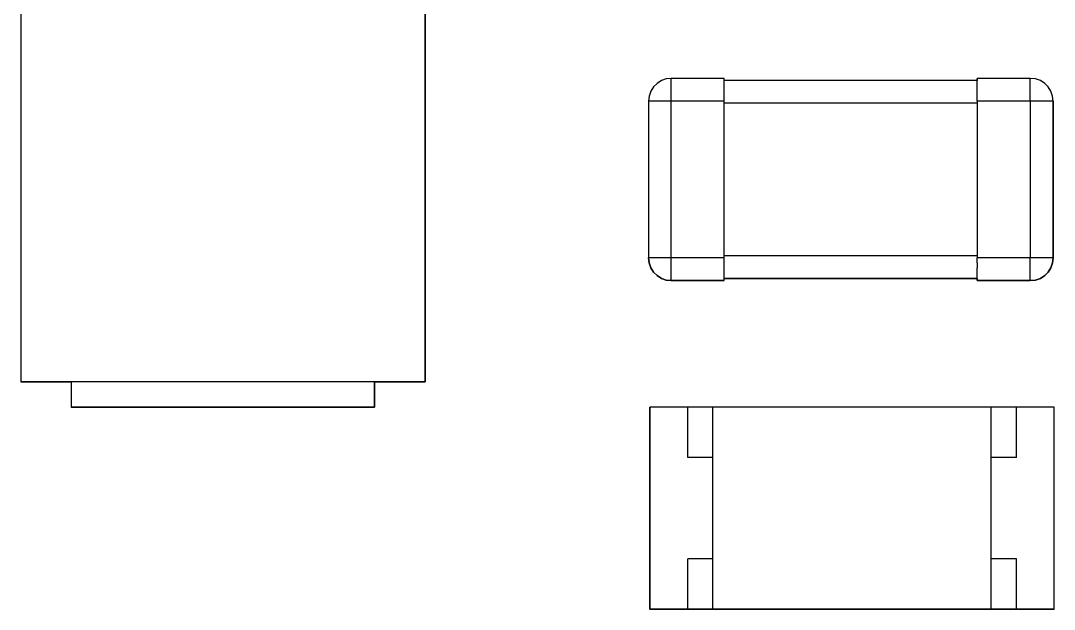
# Model space of a CAD drawing. Header units: inches. Extents: x 5 to 589, y -420 to -5.
# Drawn here: x 430.42 to 438.6, y -131.85 to -127.19 of the extents above; entities that cross this region are included whole.
import ezdxf

# ---------------------------------------------------------------- set-up
doc = ezdxf.new("R2010")
doc.units = ezdxf.units.IN
doc.header["$MEASUREMENT"] = 0

msp = doc.modelspace()

# ---------------------------------------------------------------- linework, layer by layer
at = {"color": 7, "true_color": 0xffffff}
for p, q in [((430.4245, -125.4472), (430.4245, -130.0472)), ((430.4245, -125.4472), (430.4245, -130.0472)), ((433.6245, -130.0472), (433.6245, -125.4472)), ((433.6245, -125.4472), (433.6245, -130.0472)), ((435.4583, -127.6874), (435.4303, -127.7154)), ((435.4583, -127.6874), (435.4303, -127.7154)), ((435.4923, -127.6654), (435.4583, -127.6874)), ((435.4923, -127.6654), (435.4583, -127.6874)), ((435.5303, -127.6514), (435.4923, -127.6654)), ((435.5303, -127.6514), (435.4923, -127.6654)), ((435.5703, -127.6474), (435.5303, -127.6514)), ((435.5703, -127.6474), (435.5303, -127.6514)), ((435.9903, -127.6474), (435.5703, -127.6474)), ((435.9903, -127.6474), (435.5703, -127.6474)), ((435.5703, -127.6514), (435.5703, -127.6474)), ((435.5703, -127.6654), (435.5703, -127.6514)), ((435.5703, -127.6874), (435.5703, -127.6654)), ((435.5703, -127.7154), (435.5703, -127.6874)), ((435.9903, -127.6634), (435.9903, -127.6474)), ((435.9903, -127.6514), (435.9903, -127.6474)), ((435.9903, -127.6654), (435.9903, -127.6514)), ((437.9903, -127.6634), (435.9903, -127.6634)), ((437.9903, -127.6634), (435.9903, -127.6634)), ((435.9903, -127.6874), (435.9903, -127.6654)), ((435.9903, -127.7154), (435.9903, -127.6874)), ((438.4103, -127.6474), (437.9903, -127.6474)), ((437.9903, -127.6474), (437.9903, -127.6634)), ((437.9903, -127.6514), (437.9903, -127.6474)), ((438.4103, -127.6474), (437.9903, -127.6474)), ((437.9903, -127.6654), (437.9903, -127.6514)), ((437.9903, -127.6874), (437.9903, -127.6654)), ((437.9903, -127.7154), (437.9903, -127.6874)), ((438.4523, -127.6514), (438.4103, -127.6474)), ((438.4523, -127.6514), (438.4103, -127.6474)), ((438.4103, -127.6514), (438.4103, -127.6474)), ((438.4103, -127.6654), (438.4103, -127.6514)), ((438.4103, -127.6874), (438.4103, -127.6654)), ((438.4103, -127.7154), (438.4103, -127.6874)), ((438.4903, -127.6654), (438.4523, -127.6514)), ((438.4903, -127.6654), (438.4523, -127.6514)), ((438.5243, -127.6874), (438.4903, -127.6654)), ((438.5243, -127.6874), (438.4903, -127.6654)), ((438.5523, -127.7154), (438.5243, -127.6874)), ((438.5523, -127.7154), (438.5243, -127.6874)), ((435.3963, -127.7874), (435.3903, -127.8274)), ((435.3963, -127.7874), (435.3903, -127.8274)), ((435.4083, -127.7494), (435.3963, -127.7874)), ((435.4083, -127.7494), (435.3963, -127.7874)), ((435.4303, -127.7154), (435.4083, -127.7494)), ((435.4303, -127.7154), (435.4083, -127.7494)), ((435.5703, -127.7494), (435.5703, -127.7154)), ((435.5703, -127.7874), (435.5703, -127.7494)), ((435.5703, -127.8274), (435.5703, -127.7874)), ((435.9903, -127.7494), (435.9903, -127.7154)), ((435.9903, -127.7874), (435.9903, -127.7494)), ((435.9903, -127.8274), (435.9903, -127.7874)), ((437.9903, -127.7494), (437.9903, -127.7154)), ((437.9903, -127.7874), (437.9903, -127.7494)), ((437.9903, -127.8274), (437.9903, -127.7874)), ((438.4103, -127.7494), (438.4103, -127.7154)), ((438.4103, -127.7874), (438.4103, -127.7494)), ((438.4103, -127.8274), (438.4103, -127.7874)), ((438.5743, -127.7494), (438.5523, -127.7154)), ((438.5743, -127.7494), (438.5523, -127.7154)), ((438.5863, -127.7874), (438.5743, -127.7494)), ((438.5863, -127.7874), (438.5743, -127.7494)), ((438.5903, -127.8274), (438.5863, -127.7874)), ((438.5903, -127.8274), (438.5863, -127.7874)), ((435.3903, -127.8274), (435.3903, -129.0674)), ((435.3903, -127.8274), (435.3903, -129.0674)), ((435.3963, -127.8274), (435.3903, -127.8274)), ((435.4083, -127.8274), (435.3963, -127.8274)), ((435.4303, -127.8274), (435.4083, -127.8274)), ((435.4583, -127.8274), (435.4303, -127.8274)), ((435.4923, -127.8274), (435.4583, -127.8274)), ((435.5303, -127.8274), (435.4923, -127.8274)), ((435.5703, -127.8274), (435.5303, -127.8274)), ((435.5703, -129.0674), (435.5703, -127.8274)), ((435.9903, -127.8274), (435.5703, -127.8274)), ((435.9903, -129.0674), (435.9903, -127.8274)), ((437.9903, -127.8434), (435.9903, -127.8434)), ((437.9903, -127.8274), (437.9903, -129.0674)), ((438.4103, -127.8274), (437.9903, -127.8274)), ((438.4103, -127.8274), (438.4103, -129.0674)), ((438.4523, -127.8274), (438.4103, -127.8274)), ((438.4903, -127.8274), (438.4523, -127.8274)), ((438.5243, -127.8274), (438.4903, -127.8274)), ((438.5523, -127.8274), (438.5243, -127.8274)), ((438.5743, -127.8274), (438.5523, -127.8274)), ((438.5863, -127.8274), (438.5743, -127.8274)), ((438.5903, -127.8274), (438.5863, -127.8274)), ((438.5903, -129.0674), (438.5903, -127.8274)), ((438.5903, -127.8274), (438.5903, -129.0674)), ((435.3903, -129.0674), (435.3963, -129.1074)), ((435.3963, -129.1074), (435.3903, -129.0674)), ((435.3963, -129.0674), (435.3903, -129.0674)), ((435.4083, -129.0674), (435.3963, -129.0674)), ((435.4303, -129.0674), (435.4083, -129.0674)), ((435.4583, -129.0674), (435.4303, -129.0674)), ((435.4923, -129.0674), (435.4583, -129.0674)), ((435.5303, -129.0674), (435.4923, -129.0674)), ((435.5703, -129.0674), (435.5303, -129.0674)), ((435.5703, -129.1074), (435.5703, -129.0674)), ((435.9903, -129.0674), (435.5703, -129.0674)), ((437.9903, -129.0514), (435.9903, -129.0514)), ((435.9903, -129.1074), (435.9903, -129.0674)), ((437.9903, -129.1074), (437.9903, -129.0674)), ((438.4103, -129.0674), (437.9903, -129.0674)), ((438.4103, -129.1074), (438.4103, -129.0674)), ((438.4523, -129.0674), (438.4103, -129.0674)), ((438.4903, -129.0674), (438.4523, -129.0674)), ((438.5243, -129.0674), (438.4903, -129.0674)), ((438.5523, -129.0674), (438.5243, -129.0674)), ((438.5743, -129.0674), (438.5523, -129.0674)), ((438.5863, -129.0674), (438.5743, -129.0674)), ((438.5863, -129.1074), (438.5903, -129.0674)), ((438.5903, -129.0674), (438.5863, -129.1074)), ((438.5903, -129.0674), (438.5863, -129.0674)), ((435.3963, -129.1074), (435.4083, -129.1454)), ((435.4083, -129.1454), (435.3963, -129.1074)), ((435.4083, -129.1454), (435.4303, -129.1794)), ((435.4303, -129.1794), (435.4083, -129.1454)), ((435.4303, -129.1794), (435.4583, -129.2074)), ((435.4583, -129.2074), (435.4303, -129.1794)), ((435.5703, -129.1454), (435.5703, -129.1074)), ((435.5703, -129.1794), (435.5703, -129.1454)), ((435.5703, -129.2074), (435.5703, -129.1794)), ((435.9903, -129.1454), (435.9903, -129.1074)), ((435.9903, -129.1794), (435.9903, -129.1454)), ((435.9903, -129.2074), (435.9903, -129.1794)), ((437.9903, -129.1074), (437.9903, -129.1454)), ((437.9903, -129.1794), (437.9903, -129.1454)), ((437.9903, -129.2074), (437.9903, -129.1794)), ((438.4103, -129.1454), (438.4103, -129.1074)), ((438.4103, -129.1794), (438.4103, -129.1454)), ((438.4103, -129.2074), (438.4103, -129.1794)), ((438.5243, -129.2074), (438.5523, -129.1794)), ((438.5523, -129.1794), (438.5243, -129.2074)), ((438.5523, -129.1794), (438.5743, -129.1454)), ((438.5743, -129.1454), (438.5523, -129.1794)), ((438.5743, -129.1454), (438.5863, -129.1074)), ((438.5863, -129.1074), (438.5743, -129.1454)), ((435.4583, -129.2074), (435.4923, -129.2294)), ((435.4923, -129.2294), (435.4583, -129.2074)), ((435.4923, -129.2294), (435.5303, -129.2434)), ((435.5303, -129.2434), (435.4923, -129.2294)), ((435.5303, -129.2434), (435.5703, -129.2474)), ((435.5703, -129.2474), (435.5303, -129.2434)), ((435.5703, -129.2294), (435.5703, -129.2074)), ((435.5703, -129.2434), (435.5703, -129.2294)), ((435.5703, -129.2474), (435.5703, -129.2434)), ((435.5703, -129.2474), (435.9903, -129.2474)), ((435.9903, -129.2474), (435.5703, -129.2474)), ((435.9903, -129.2294), (435.9903, -129.2074)), ((435.9903, -129.2434), (435.9903, -129.2294)), ((435.9903, -129.2474), (435.9903, -129.2314)), ((435.9903, -129.2314), (437.9903, -129.2314)), ((437.9903, -129.2314), (435.9903, -129.2314)), ((435.9903, -129.2474), (435.9903, -129.2434)), ((437.9903, -129.2294), (437.9903, -129.2074)), ((437.9903, -129.2434), (437.9903, -129.2294)), ((437.9903, -129.2314), (437.9903, -129.2474)), ((437.9903, -129.2474), (437.9903, -129.2434)), ((437.9903, -129.2474), (438.4103, -129.2474)), ((438.4103, -129.2474), (437.9903, -129.2474)), ((438.4103, -129.2294), (438.4103, -129.2074)), ((438.4103, -129.2434), (438.4103, -129.2294)), ((438.4103, -129.2474), (438.4523, -129.2434)), ((438.4523, -129.2434), (438.4103, -129.2474)), ((438.4103, -129.2474), (438.4103, -129.2434)), ((438.4523, -129.2434), (438.4903, -129.2294)), ((438.4903, -129.2294), (438.4523, -129.2434)), ((438.4903, -129.2294), (438.5243, -129.2074)), ((438.5243, -129.2074), (438.4903, -129.2294)), ((430.4245, -130.0472), (430.8245, -130.0472)), ((433.6245, -130.0472), (430.4245, -130.0472)), ((430.8245, -130.0472), (430.8245, -130.2472)), ((430.8245, -130.0472), (430.8245, -130.2472)), ((433.2245, -130.2472), (433.2245, -130.0472)), ((433.2245, -130.0472), (433.6245, -130.0472)), ((433.2245, -130.0472), (433.2245, -130.2472)), ((430.8245, -130.2472), (433.2245, -130.2472)), ((433.2245, -130.2472), (430.8245, -130.2472)), ((435.7007, -130.2472), (435.4007, -130.2472)), ((435.4007, -130.2472), (435.4007, -131.8472)), ((435.4007, -131.8472), (435.4007, -130.2472)), ((435.7007, -130.2472), (435.4007, -130.2472)), ((435.9007, -130.2472), (435.7007, -130.2472)), ((438.3007, -130.2472), (435.7007, -130.2472)), ((435.7007, -130.6472), (435.7007, -130.2472)), ((438.1007, -130.2472), (435.9007, -130.2472)), ((438.1007, -130.2472), (435.9007, -130.2472)), ((435.9007, -131.8472), (435.9007, -130.2472)), ((438.3007, -130.2472), (438.1007, -130.2472)), ((438.1007, -131.8472), (438.1007, -130.2472)), ((438.6007, -130.2472), (438.3007, -130.2472)), ((438.3007, -130.6472), (438.3007, -130.2472)), ((438.6007, -130.2472), (438.3007, -130.2472)), ((438.6007, -131.8472), (438.6007, -130.2472)), ((438.6007, -131.8472), (438.6007, -130.2472)), ((435.9007, -130.6472), (435.7007, -130.6472)), ((435.9007, -131.4472), (435.9007, -130.6472)), ((438.1007, -131.4472), (438.1007, -130.6472)), ((438.3007, -130.6472), (438.1007, -130.6472)), ((435.9007, -131.4472), (435.7007, -131.4472)), ((435.7007, -131.8472), (435.7007, -131.4472)), ((438.3007, -131.4472), (438.1007, -131.4472)), ((438.3007, -131.8472), (438.3007, -131.4472)), ((435.4007, -131.8472), (435.7007, -131.8472)), ((435.7007, -131.8472), (435.4007, -131.8472)), ((435.7007, -131.8472), (435.9007, -131.8472)), ((438.3007, -131.8472), (435.7007, -131.8472)), ((435.9007, -131.8472), (438.1007, -131.8472)), ((438.1007, -131.8472), (435.9007, -131.8472)), ((438.1007, -131.8472), (438.3007, -131.8472)), ((438.3007, -131.8472), (438.6007, -131.8472)), ((438.6007, -131.8472), (438.3007, -131.8472))]:
    msp.add_line(p, q, dxfattribs=at)
at = {"color": 18, "true_color": 0x000000}
for p, q in [((430.4245, -125.4472), (430.4245, -130.0472)), ((430.4245, -125.4472), (430.4245, -130.0472)), ((433.6245, -130.0472), (433.6245, -125.4472)), ((433.6245, -125.4472), (433.6245, -130.0472)), ((435.4583, -127.6874), (435.4303, -127.7154)), ((435.4583, -127.6874), (435.4303, -127.7154)), ((435.4923, -127.6654), (435.4583, -127.6874)), ((435.4923, -127.6654), (435.4583, -127.6874)), ((435.5303, -127.6514), (435.4923, -127.6654)), ((435.5303, -127.6514), (435.4923, -127.6654)), ((435.5703, -127.6474), (435.5303, -127.6514)), ((435.5703, -127.6474), (435.5303, -127.6514)), ((435.9903, -127.6474), (435.5703, -127.6474)), ((435.9903, -127.6474), (435.5703, -127.6474)), ((435.5703, -127.6514), (435.5703, -127.6474)), ((435.5703, -127.6654), (435.5703, -127.6514)), ((435.5703, -127.6874), (435.5703, -127.6654)), ((435.5703, -127.7154), (435.5703, -127.6874)), ((435.9903, -127.6634), (435.9903, -127.6474)), ((435.9903, -127.6514), (435.9903, -127.6474)), ((435.9903, -127.6654), (435.9903, -127.6514)), ((437.9903, -127.6634), (435.9903, -127.6634)), ((437.9903, -127.6634), (435.9903, -127.6634)), ((435.9903, -127.6874), (435.9903, -127.6654)), ((435.9903, -127.7154), (435.9903, -127.6874)), ((438.4103, -127.6474), (437.9903, -127.6474)), ((437.9903, -127.6474), (437.9903, -127.6634)), ((437.9903, -127.6514), (437.9903, -127.6474)), ((438.4103, -127.6474), (437.9903, -127.6474)), ((437.9903, -127.6654), (437.9903, -127.6514)), ((437.9903, -127.6874), (437.9903, -127.6654)), ((437.9903, -127.7154), (437.9903, -127.6874)), ((438.4523, -127.6514), (438.4103, -127.6474)), ((438.4523, -127.6514), (438.4103, -127.6474)), ((438.4103, -127.6514), (438.4103, -127.6474)), ((438.4103, -127.6654), (438.4103, -127.6514)), ((438.4103, -127.6874), (438.4103, -127.6654)), ((438.4103, -127.7154), (438.4103, -127.6874)), ((438.4903, -127.6654), (438.4523, -127.6514)), ((438.4903, -127.6654), (438.4523, -127.6514)), ((438.5243, -127.6874), (438.4903, -127.6654)), ((438.5243, -127.6874), (438.4903, -127.6654)), ((438.5523, -127.7154), (438.5243, -127.6874)), ((438.5523, -127.7154), (438.5243, -127.6874)), ((435.3963, -127.7874), (435.3903, -127.8274)), ((435.3963, -127.7874), (435.3903, -127.8274)), ((435.4083, -127.7494), (435.3963, -127.7874)), ((435.4083, -127.7494), (435.3963, -127.7874)), ((435.4303, -127.7154), (435.4083, -127.7494)), ((435.4303, -127.7154), (435.4083, -127.7494)), ((435.5703, -127.7494), (435.5703, -127.7154)), ((435.5703, -127.7874), (435.5703, -127.7494)), ((435.5703, -127.8274), (435.5703, -127.7874)), ((435.9903, -127.7494), (435.9903, -127.7154)), ((435.9903, -127.7874), (435.9903, -127.7494)), ((435.9903, -127.8274), (435.9903, -127.7874)), ((437.9903, -127.7494), (437.9903, -127.7154)), ((437.9903, -127.7874), (437.9903, -127.7494)), ((437.9903, -127.8274), (437.9903, -127.7874)), ((438.4103, -127.7494), (438.4103, -127.7154)), ((438.4103, -127.7874), (438.4103, -127.7494)), ((438.4103, -127.8274), (438.4103, -127.7874)), ((438.5743, -127.7494), (438.5523, -127.7154)), ((438.5743, -127.7494), (438.5523, -127.7154)), ((438.5863, -127.7874), (438.5743, -127.7494)), ((438.5863, -127.7874), (438.5743, -127.7494)), ((438.5903, -127.8274), (438.5863, -127.7874)), ((438.5903, -127.8274), (438.5863, -127.7874)), ((435.3903, -127.8274), (435.3903, -129.0674)), ((435.3903, -127.8274), (435.3903, -129.0674)), ((435.3963, -127.8274), (435.3903, -127.8274)), ((435.4083, -127.8274), (435.3963, -127.8274)), ((435.4303, -127.8274), (435.4083, -127.8274)), ((435.4583, -127.8274), (435.4303, -127.8274)), ((435.4923, -127.8274), (435.4583, -127.8274)), ((435.5303, -127.8274), (435.4923, -127.8274)), ((435.5703, -127.8274), (435.5303, -127.8274)), ((435.5703, -129.0674), (435.5703, -127.8274)), ((435.9903, -127.8274), (435.5703, -127.8274)), ((435.9903, -129.0674), (435.9903, -127.8274)), ((437.9903, -127.8434), (435.9903, -127.8434)), ((437.9903, -127.8274), (437.9903, -129.0674)), ((438.4103, -127.8274), (437.9903, -127.8274)), ((438.4103, -127.8274), (438.4103, -129.0674)), ((438.4523, -127.8274), (438.4103, -127.8274)), ((438.4903, -127.8274), (438.4523, -127.8274)), ((438.5243, -127.8274), (438.4903, -127.8274)), ((438.5523, -127.8274), (438.5243, -127.8274)), ((438.5743, -127.8274), (438.5523, -127.8274)), ((438.5863, -127.8274), (438.5743, -127.8274)), ((438.5903, -127.8274), (438.5863, -127.8274)), ((438.5903, -129.0674), (438.5903, -127.8274)), ((438.5903, -127.8274), (438.5903, -129.0674)), ((435.3903, -129.0674), (435.3963, -129.1074)), ((435.3963, -129.1074), (435.3903, -129.0674)), ((435.3963, -129.0674), (435.3903, -129.0674)), ((435.4083, -129.0674), (435.3963, -129.0674)), ((435.4303, -129.0674), (435.4083, -129.0674)), ((435.4583, -129.0674), (435.4303, -129.0674)), ((435.4923, -129.0674), (435.4583, -129.0674)), ((435.5303, -129.0674), (435.4923, -129.0674)), ((435.5703, -129.0674), (435.5303, -129.0674)), ((435.5703, -129.1074), (435.5703, -129.0674)), ((435.9903, -129.0674), (435.5703, -129.0674)), ((437.9903, -129.0514), (435.9903, -129.0514)), ((435.9903, -129.1074), (435.9903, -129.0674)), ((437.9903, -129.1074), (437.9903, -129.0674)), ((438.4103, -129.0674), (437.9903, -129.0674)), ((438.4103, -129.1074), (438.4103, -129.0674)), ((438.4523, -129.0674), (438.4103, -129.0674)), ((438.4903, -129.0674), (438.4523, -129.0674)), ((438.5243, -129.0674), (438.4903, -129.0674)), ((438.5523, -129.0674), (438.5243, -129.0674)), ((438.5743, -129.0674), (438.5523, -129.0674)), ((438.5863, -129.0674), (438.5743, -129.0674)), ((438.5863, -129.1074), (438.5903, -129.0674)), ((438.5903, -129.0674), (438.5863, -129.1074)), ((438.5903, -129.0674), (438.5863, -129.0674)), ((435.3963, -129.1074), (435.4083, -129.1454)), ((435.4083, -129.1454), (435.3963, -129.1074)), ((435.4083, -129.1454), (435.4303, -129.1794)), ((435.4303, -129.1794), (435.4083, -129.1454)), ((435.4303, -129.1794), (435.4583, -129.2074)), ((435.4583, -129.2074), (435.4303, -129.1794)), ((435.5703, -129.1454), (435.5703, -129.1074)), ((435.5703, -129.1794), (435.5703, -129.1454)), ((435.5703, -129.2074), (435.5703, -129.1794)), ((435.9903, -129.1454), (435.9903, -129.1074)), ((435.9903, -129.1794), (435.9903, -129.1454)), ((435.9903, -129.2074), (435.9903, -129.1794)), ((437.9903, -129.1074), (437.9903, -129.1454)), ((437.9903, -129.1794), (437.9903, -129.1454)), ((437.9903, -129.2074), (437.9903, -129.1794)), ((438.4103, -129.1454), (438.4103, -129.1074)), ((438.4103, -129.1794), (438.4103, -129.1454)), ((438.4103, -129.2074), (438.4103, -129.1794)), ((438.5243, -129.2074), (438.5523, -129.1794)), ((438.5523, -129.1794), (438.5243, -129.2074)), ((438.5523, -129.1794), (438.5743, -129.1454)), ((438.5743, -129.1454), (438.5523, -129.1794)), ((438.5743, -129.1454), (438.5863, -129.1074)), ((438.5863, -129.1074), (438.5743, -129.1454)), ((435.4583, -129.2074), (435.4923, -129.2294)), ((435.4923, -129.2294), (435.4583, -129.2074)), ((435.4923, -129.2294), (435.5303, -129.2434)), ((435.5303, -129.2434), (435.4923, -129.2294)), ((435.5303, -129.2434), (435.5703, -129.2474)), ((435.5703, -129.2474), (435.5303, -129.2434)), ((435.5703, -129.2294), (435.5703, -129.2074)), ((435.5703, -129.2434), (435.5703, -129.2294)), ((435.5703, -129.2474), (435.5703, -129.2434)), ((435.5703, -129.2474), (435.9903, -129.2474)), ((435.9903, -129.2474), (435.5703, -129.2474)), ((435.9903, -129.2294), (435.9903, -129.2074)), ((435.9903, -129.2434), (435.9903, -129.2294)), ((435.9903, -129.2474), (435.9903, -129.2314)), ((435.9903, -129.2314), (437.9903, -129.2314)), ((437.9903, -129.2314), (435.9903, -129.2314)), ((435.9903, -129.2474), (435.9903, -129.2434)), ((437.9903, -129.2294), (437.9903, -129.2074)), ((437.9903, -129.2434), (437.9903, -129.2294)), ((437.9903, -129.2314), (437.9903, -129.2474)), ((437.9903, -129.2474), (437.9903, -129.2434)), ((437.9903, -129.2474), (438.4103, -129.2474)), ((438.4103, -129.2474), (437.9903, -129.2474)), ((438.4103, -129.2294), (438.4103, -129.2074)), ((438.4103, -129.2434), (438.4103, -129.2294)), ((438.4103, -129.2474), (438.4523, -129.2434)), ((438.4523, -129.2434), (438.4103, -129.2474)), ((438.4103, -129.2474), (438.4103, -129.2434)), ((438.4523, -129.2434), (438.4903, -129.2294)), ((438.4903, -129.2294), (438.4523, -129.2434)), ((438.4903, -129.2294), (438.5243, -129.2074)), ((438.5243, -129.2074), (438.4903, -129.2294)), ((430.4245, -130.0472), (430.8245, -130.0472)), ((433.6245, -130.0472), (430.4245, -130.0472)), ((430.8245, -130.0472), (430.8245, -130.2472)), ((430.8245, -130.0472), (430.8245, -130.2472)), ((433.2245, -130.2472), (433.2245, -130.0472)), ((433.2245, -130.0472), (433.6245, -130.0472)), ((433.2245, -130.0472), (433.2245, -130.2472)), ((430.8245, -130.2472), (433.2245, -130.2472)), ((433.2245, -130.2472), (430.8245, -130.2472)), ((435.7007, -130.2472), (435.4007, -130.2472)), ((435.4007, -130.2472), (435.4007, -131.8472)), ((435.4007, -131.8472), (435.4007, -130.2472)), ((435.7007, -130.2472), (435.4007, -130.2472)), ((435.9007, -130.2472), (435.7007, -130.2472)), ((438.3007, -130.2472), (435.7007, -130.2472)), ((435.7007, -130.6472), (435.7007, -130.2472)), ((438.1007, -130.2472), (435.9007, -130.2472)), ((438.1007, -130.2472), (435.9007, -130.2472)), ((435.9007, -131.8472), (435.9007, -130.2472)), ((438.3007, -130.2472), (438.1007, -130.2472)), ((438.1007, -131.8472), (438.1007, -130.2472)), ((438.6007, -130.2472), (438.3007, -130.2472)), ((438.3007, -130.6472), (438.3007, -130.2472)), ((438.6007, -130.2472), (438.3007, -130.2472)), ((438.6007, -131.8472), (438.6007, -130.2472)), ((438.6007, -131.8472), (438.6007, -130.2472)), ((435.9007, -130.6472), (435.7007, -130.6472)), ((435.9007, -131.4472), (435.9007, -130.6472)), ((438.1007, -131.4472), (438.1007, -130.6472)), ((438.3007, -130.6472), (438.1007, -130.6472)), ((435.9007, -131.4472), (435.7007, -131.4472)), ((435.7007, -131.8472), (435.7007, -131.4472)), ((438.3007, -131.4472), (438.1007, -131.4472)), ((438.3007, -131.8472), (438.3007, -131.4472)), ((435.4007, -131.8472), (435.7007, -131.8472)), ((435.7007, -131.8472), (435.4007, -131.8472)), ((435.7007, -131.8472), (435.9007, -131.8472)), ((438.3007, -131.8472), (435.7007, -131.8472)), ((435.9007, -131.8472), (438.1007, -131.8472)), ((438.1007, -131.8472), (435.9007, -131.8472)), ((438.1007, -131.8472), (438.3007, -131.8472)), ((438.3007, -131.8472), (438.6007, -131.8472)), ((438.6007, -131.8472), (438.3007, -131.8472))]:
    msp.add_line(p, q, dxfattribs=at)

doc.saveas('drawing.dxf')
